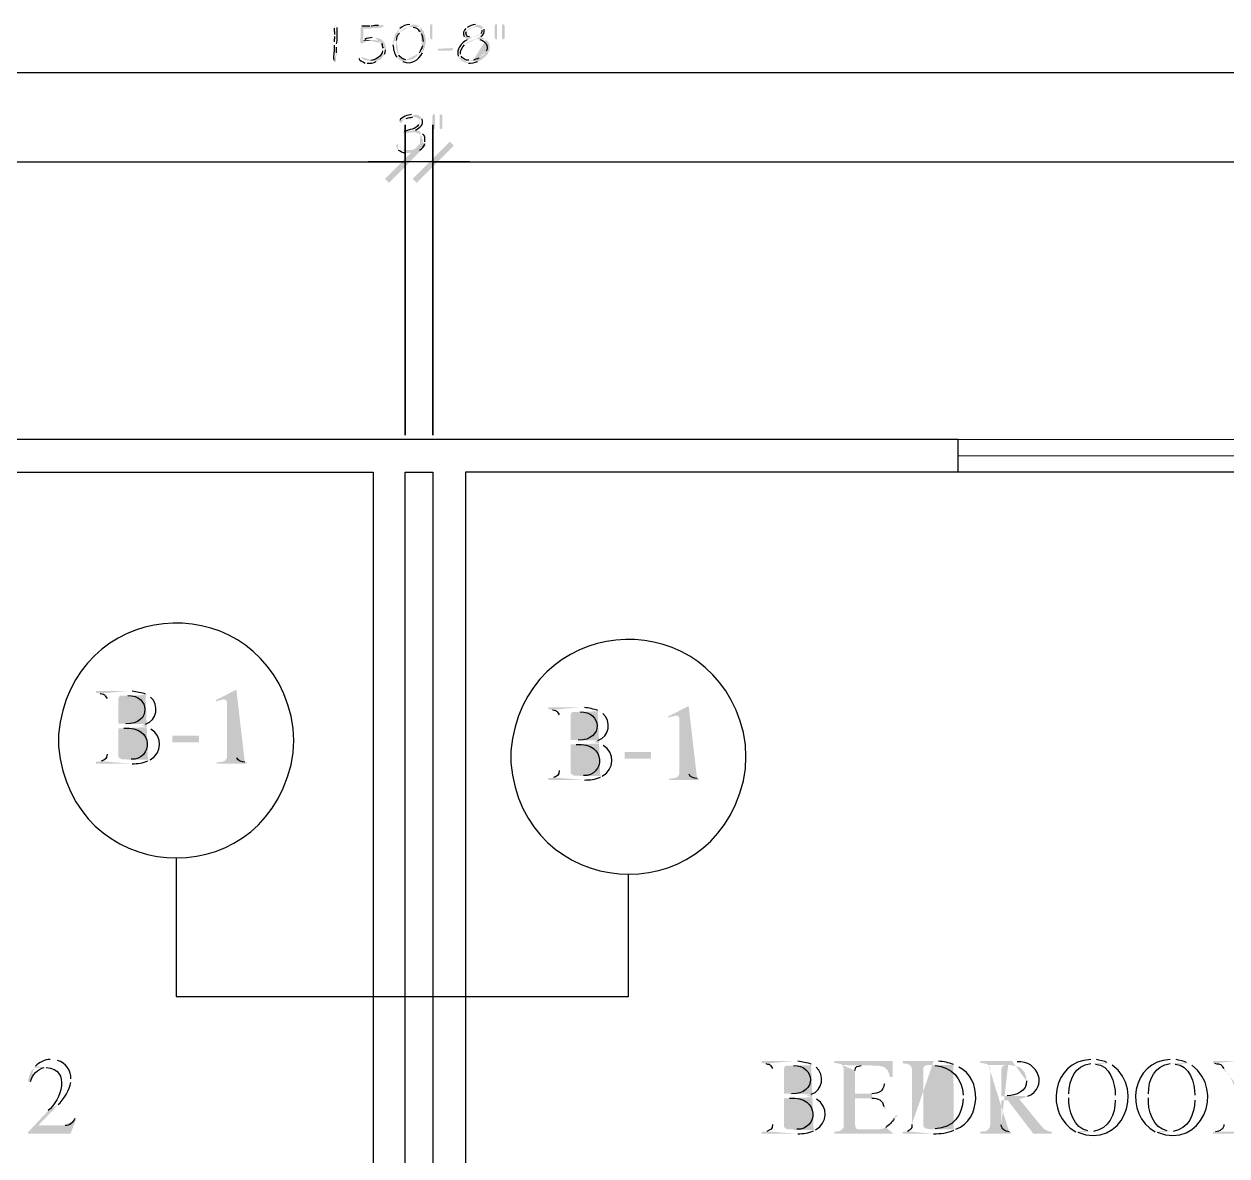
# Model space of a CAD drawing. Header units: inches. Extents: x -167 to 6071, y -6287 to -2731.
# Drawn here: x 749.2 to 879.2, y -5654.9 to -5532.7 of the extents above; entities that cross this region are included whole.
import ezdxf

# ---------------------------------------------------------------- set-up
doc = ezdxf.new("R2010")
doc.units = ezdxf.units.IN
doc.header["$LTSCALE"] = 96
doc.header["$MEASUREMENT"] = 0
doc.layers.add('Doors', color=5, linetype='Continuous', lineweight=9)
doc.layers.add('PDF_Geometry', color=7, linetype='Continuous', true_color=0x4a4a4a)
doc.layers.add('PDF_Solid Fills', color=7, linetype='Continuous')

msp = doc.modelspace()

# ---------------------------------------------------------------- hatches: boundary and pattern name
at = {"layer": 'PDF_Solid Fills', "true_color": 0x4a4a4a, "transparency": 33554559}
h = msp.add_hatch(color=251, dxfattribs=at)
h.paths.add_polyline_path([(782.89, -5532.84), (782.78, -5532.9), (782.73, -5533.06), (782.73, -5533.16)], flags=0)
h.paths.add_polyline_path([(782.78, -5533.86), (782.78, -5534.07)], flags=0)
h.paths.add_polyline_path([(782.73, -5534.66), (782.73, -5535.03)], flags=0)
h.paths.add_polyline_path([(782.68, -5536.63), (782.68, -5536.79), (782.78, -5536.84), (782.89, -5536.79), (782.94, -5536.74), (782.94, -5536.2), (783, -5536.1), (783, -5535.83)], flags=0)
h.paths.add_polyline_path([(783, -5535.24), (783, -5534.87)], flags=0)
h.paths.add_polyline_path([(783.05, -5533.11), (783.05, -5533), (783, -5532.9)], flags=0)
h = msp.add_hatch(color=251, dxfattribs=at)
h.paths.add_polyline_path([(787.9, -5532.84), (787.74, -5532.84), (787.53, -5532.9)], flags=0)
h.paths.add_polyline_path([(786.73, -5532.95), (786.57, -5532.95)], flags=0)
h.paths.add_polyline_path([(785.72, -5532.95), (785.66, -5533), (785.61, -5533.11), (785.61, -5534.18), (785.56, -5534.28), (785.56, -5534.66), (785.61, -5534.76), (785.72, -5534.82), (785.77, -5534.82), (785.88, -5534.76), (785.98, -5534.71), (786.09, -5534.66), (786.2, -5534.6), (786.3, -5534.55), (786.41, -5534.55), (785.82, -5534.5), (785.82, -5534.34), (785.88, -5534.23), (785.88, -5533.22), (786.68, -5533.22), (786.89, -5533.16), (787.53, -5533.16), (787.64, -5533.11), (787.85, -5533.11), (787.9, -5533.06), (787.96, -5533.06), (788.01, -5533), (788.06, -5533), (788.06, -5532.95), (788.01, -5532.9), (788.01, -5532.84)], flags=0)
h = msp.add_hatch(color=251, dxfattribs=at)
h.paths.add_polyline_path([(791.05, -5532.74), (790.89, -5532.79)], flags=0)
h.paths.add_polyline_path([(789.82, -5533.22), (789.72, -5533.27), (789.72, -5533.32), (789.61, -5533.43), (789.56, -5533.54), (789.5, -5533.64), (789.4, -5533.7), (789.34, -5533.8), (789.29, -5533.91), (789.24, -5534.07), (789.24, -5534.18), (789.18, -5534.28), (789.18, -5534.39), (789.13, -5534.5), (789.13, -5534.76), (789.08, -5534.87), (789.08, -5534.98)], flags=0)
h.paths.add_polyline_path([(789.5, -5536.31), (789.61, -5536.42), (789.61, -5536.47), (789.72, -5536.52), (789.82, -5536.58), (789.93, -5536.68), (790.73, -5536.63), (790.57, -5536.63), (790.46, -5536.58)], flags=0)
h.paths.add_polyline_path([(789.72, -5536.1), (789.66, -5535.99), (789.61, -5535.94), (789.56, -5535.83), (789.5, -5535.72), (789.5, -5535.62), (789.45, -5535.51), (789.45, -5535.35), (789.4, -5535.24), (789.4, -5534.66), (789.45, -5534.5)], flags=0)
h.paths.add_polyline_path([(789.77, -5533.7), (789.98, -5533.48), (790.04, -5533.38), (790.14, -5533.32), (790.25, -5533.27), (790.3, -5533.22), (790.41, -5533.16), (790.52, -5533.11), (790.62, -5533.11), (790.78, -5533.06), (791, -5533.06), (791.9, -5533), (791.85, -5532.95), (791.64, -5532.84), (791.53, -5532.84), (791.42, -5532.79), (791.16, -5532.79)], flags=0)
h = msp.add_hatch(color=251, dxfattribs=at)
h.paths.add_polyline_path([(791.9, -5533), (791, -5533.06), (791.26, -5533.06)], flags=0)
h.paths.add_polyline_path([(792.01, -5533.54), (792.06, -5533.64), (792.12, -5533.75)], flags=0)
h.paths.add_polyline_path([(792.33, -5534.6), (792.28, -5534.71), (792.28, -5535.08)], flags=0)
h.paths.add_polyline_path([(791.9, -5535.88), (791.85, -5535.99), (791.74, -5536.04), (791.69, -5536.15), (791.58, -5536.26), (791.48, -5536.31), (791.42, -5536.42), (791.21, -5536.52), (791.05, -5536.58), (790.94, -5536.58), (790.84, -5536.63), (790.73, -5536.63), (789.93, -5536.68), (790.04, -5536.74), (790.14, -5536.79)], flags=0)
h.paths.add_polyline_path([(792.28, -5535.83), (792.33, -5535.72), (792.38, -5535.62), (792.44, -5535.51), (792.44, -5535.4), (792.49, -5535.35), (792.49, -5535.24), (792.54, -5535.14), (792.54, -5534.98), (792.6, -5534.87), (792.6, -5534.18), (792.54, -5534.02), (792.54, -5533.91), (792.49, -5533.8), (792.44, -5533.7), (792.44, -5533.59), (792.38, -5533.48), (792.22, -5533.32), (792.17, -5533.22), (792.12, -5533.16), (792.01, -5533.06)], flags=0)
for points in [[(793.34, -5533), (793.34, -5534.34), (793.24, -5534.39), (793.13, -5534.34), (793.13, -5534.23), (793.08, -5534.18), (793.08, -5533), (793.13, -5532.84), (793.13, -5532.79), (793.24, -5532.74), (793.34, -5532.79)], [(800.22, -5532.74), (800.12, -5532.79), (800.12, -5532.84), (800.06, -5533), (800.06, -5534.18), (800.12, -5534.23), (800.12, -5534.34), (800.22, -5534.39), (800.33, -5534.34), (800.33, -5532.79)], [(800.97, -5532.74), (800.92, -5532.79), (800.86, -5532.84), (800.86, -5534.23), (800.92, -5534.34), (800.97, -5534.39), (801.08, -5534.34), (801.13, -5534.28), (801.13, -5532.9), (801.08, -5532.79)], [(785.93, -5534.44), (785.82, -5534.5), (786.41, -5534.55), (786.52, -5534.5), (786.68, -5534.5), (786.78, -5534.44), (786.94, -5534.44)], [(795.42, -5535.3), (795.32, -5535.3), (795.21, -5535.35), (794.52, -5535.35), (794.41, -5535.4), (793.98, -5535.4), (793.93, -5535.51), (793.98, -5535.62), (795.26, -5535.62), (795.32, -5535.56), (795.48, -5535.56), (795.58, -5535.51), (795.58, -5535.46), (795.53, -5535.35)], [(793.5, -5542.44), (793.4, -5542.5), (793.4, -5542.55), (793.34, -5542.71), (793.34, -5543.88), (793.4, -5543.94), (793.4, -5544.04), (793.5, -5544.1), (793.61, -5544.04), (793.61, -5542.5)], [(794.25, -5542.44), (794.14, -5542.55), (794.14, -5543.94), (794.2, -5544.04), (794.25, -5544.1), (794.36, -5544.04), (794.41, -5543.99), (794.41, -5542.6), (794.36, -5542.5)]]:
    msp.add_hatch(color=251, dxfattribs=at).paths.add_polyline_path(points)
h = msp.add_hatch(color=251, dxfattribs=at)
h.paths.add_polyline_path([(798.78, -5533.06), (798.04, -5533.06), (798.2, -5533.06), (798.3, -5533.11), (798.41, -5533.11), (798.52, -5533.16), (798.52, -5533.22), (798.62, -5533.27), (798.68, -5533.38)], flags=0)
h.paths.add_polyline_path([(798.57, -5533.8), (798.46, -5533.86), (798.36, -5533.96), (798.14, -5534.07), (798.04, -5534.07), (797.82, -5534.18), (796.81, -5534.18), (796.86, -5534.23), (796.97, -5534.28), (797.08, -5534.34), (797.24, -5534.39), (797.18, -5534.39), (797.08, -5534.44)], flags=0)
h.paths.add_polyline_path([(796.12, -5536.2, 0.291201), (797.24, -5536.95)], flags=0)
h.paths.add_polyline_path([(798.2, -5536.79), (798.3, -5536.74), (798.36, -5536.74), (798.46, -5536.68), (797.4, -5536.63), (797.29, -5536.63)], flags=0)
h.paths.add_polyline_path([(796.44, -5536.2), (796.38, -5536.1), (796.38, -5535.99)], flags=0)
h.paths.add_polyline_path([(796.81, -5534.98), (796.92, -5534.87), (797.02, -5534.82), (797.02, -5534.76), (797.13, -5534.71), (797.24, -5534.66), (797.34, -5534.6), (797.45, -5534.55), (797.56, -5534.5), (797.61, -5534.5), (797.72, -5534.44), (797.88, -5534.39), (798.09, -5534.39), (798.25, -5534.34), (799.05, -5534.34), (798.94, -5534.28), (798.84, -5534.28), (798.73, -5534.23), (798.57, -5534.18), (798.46, -5534.18), (798.57, -5534.07)], flags=0)
h.paths.add_polyline_path([(798.94, -5533.27), (798.89, -5533.16)], flags=0)
h = msp.add_hatch(color=251, dxfattribs=at)
h.paths.add_polyline_path([(798.09, -5532.79), (797.98, -5532.79)], flags=0)
h.paths.add_polyline_path([(797.08, -5533.11), (797.02, -5533.11), (796.97, -5533.22)], flags=0)
h.paths.add_polyline_path([(796.76, -5534.07), (796.81, -5534.18), (797.56, -5534.18), (797.45, -5534.18), (797.34, -5534.12)], flags=0)
h.paths.add_polyline_path([(797.02, -5533.54), (797.08, -5533.43), (797.18, -5533.38), (797.29, -5533.27), (797.34, -5533.22), (797.45, -5533.16), (797.56, -5533.16), (797.66, -5533.11), (797.82, -5533.11), (797.93, -5533.06), (798.78, -5533.06), (798.73, -5533), (798.62, -5532.95), (798.57, -5532.9), (798.46, -5532.84), (798.3, -5532.84), (798.2, -5532.79)], flags=0)
h = msp.add_hatch(color=251, dxfattribs=at)
h.paths.add_polyline_path([(787, -5534.18), (786.84, -5534.18)], flags=0)
h.paths.add_polyline_path([(786.04, -5534.39), (785.93, -5534.44), (787.1, -5534.44), (787.21, -5534.5), (787.32, -5534.5), (787.42, -5534.55), (787.53, -5534.6), (787.64, -5534.66), (787.69, -5534.71), (787.74, -5534.71), (787.85, -5534.82)], flags=0)
h.paths.add_polyline_path([(788.01, -5535.35), (788.01, -5535.4), (787.96, -5535.51), (787.96, -5535.62)], flags=0)
h.paths.add_polyline_path([(786.68, -5536.68), (786.46, -5536.68), (787.48, -5536.68), (787.58, -5536.63), (787.69, -5536.58), (787.9, -5536.36), (787.96, -5536.26), (788.06, -5536.15), (788.12, -5536.1), (788.17, -5535.99)], flags=0)
h.paths.add_polyline_path([(788.28, -5535.51), (788.28, -5535.08), (788.22, -5534.98), (788.17, -5534.87), (788.17, -5534.76), (788.12, -5534.66), (788.01, -5534.6), (787.96, -5534.5), (787.9, -5534.44), (787.8, -5534.39), (787.69, -5534.34), (787.64, -5534.28), (787.53, -5534.28), (787.37, -5534.23), (787.26, -5534.23), (787.16, -5534.18)], flags=0)
h = msp.add_hatch(color=251, dxfattribs=at)
h.paths.add_polyline_path([(799.05, -5534.34), (798.25, -5534.34), (798.36, -5534.39), (798.46, -5534.39)], flags=0)
h.paths.add_polyline_path([(799.16, -5535.67), (799.1, -5535.78), (799.05, -5535.83), (799, -5535.88), (798.94, -5535.99), (798.84, -5536.1), (798.73, -5536.15), (798.62, -5536.26), (798.57, -5536.26), (798.46, -5536.36), (798.36, -5536.42)], flags=0)
h.paths.add_polyline_path([(797.77, -5536.63), (797.4, -5536.63), (798.46, -5536.68), (798.57, -5536.63), (798.68, -5536.58), (798.73, -5536.47), (798.84, -5536.42), (798.94, -5536.36), (799.05, -5536.26), (799.1, -5536.2), (799.16, -5536.1), (799.26, -5536.04), (799.32, -5535.94), (799.37, -5535.83), (799.42, -5535.72), (799.48, -5535.62), (799.53, -5535.46), (799.53, -5535.03), (799.48, -5534.92), (799.48, -5534.82), (799.42, -5534.71), (799.32, -5534.6), (799.26, -5534.55), (799.21, -5534.5), (799.1, -5534.44)], flags=0)
h = msp.add_hatch(color=251, dxfattribs=at)
h.paths.add_polyline_path([(785.5, -5536.26), (785.45, -5536.26), (785.4, -5536.36), (785.4, -5536.42)], flags=0)
h.paths.add_polyline_path([(786.09, -5536.95), (786.3, -5536.95)], flags=0)
h.paths.add_polyline_path([(787.26, -5536.79), (787.37, -5536.74), (787.48, -5536.68), (786.25, -5536.68), (786.14, -5536.63), (786.04, -5536.58), (785.98, -5536.58), (785.88, -5536.52), (785.77, -5536.47), (785.72, -5536.36), (785.66, -5536.36), (785.61, -5536.26)], flags=0)
h = msp.add_hatch(color=251, dxfattribs=at)
h.paths.add_polyline_path([(791.26, -5542.5), (791.1, -5542.5)], flags=0)
h.paths.add_polyline_path([(789.82, -5543.14), (789.77, -5543.24), (789.82, -5543.35), (789.88, -5543.4), (789.93, -5543.4), (790.04, -5543.3), (790.09, -5543.24), (790.14, -5543.14), (790.25, -5543.08), (790.3, -5543.03), (790.41, -5542.98), (790.52, -5542.92)], flags=0)
h.paths.add_polyline_path([(791.21, -5542.76), (792.12, -5542.76), (792.01, -5542.71), (791.96, -5542.66), (791.9, -5542.6), (791.8, -5542.55), (791.69, -5542.55), (791.58, -5542.5), (791.42, -5542.5)], flags=0)
h = msp.add_hatch(color=251, dxfattribs=at)
h.paths.add_polyline_path([(792.12, -5542.76), (791.32, -5542.76), (791.37, -5542.76), (791.53, -5542.82), (791.64, -5542.82), (791.74, -5542.87), (791.8, -5542.92), (791.85, -5542.92), (791.96, -5543.03), (791.96, -5543.14), (792.01, -5543.24), (792.01, -5543.3), (791.96, -5543.4), (791.96, -5543.51), (791.85, -5543.56)], flags=0)
h.paths.add_polyline_path([(790.3, -5544.31), (790.2, -5544.36), (790.2, -5544.42), (790.25, -5544.52), (790.36, -5544.58), (790.41, -5544.58), (790.52, -5544.52), (790.68, -5544.47), (790.94, -5544.47), (791.05, -5544.42), (791.26, -5544.42), (792.06, -5544.36), (791.96, -5544.31), (791.85, -5544.31), (791.74, -5544.26), (791.64, -5544.2), (791.48, -5544.2), (791.53, -5544.2)], flags=0)
h.paths.add_polyline_path([(792.22, -5542.98), (792.17, -5542.87)], flags=0)
h = msp.add_hatch(color=251, dxfattribs=at)
h.paths.add_polyline_path([(792.06, -5544.36), (791.26, -5544.42), (791.48, -5544.42), (791.69, -5544.52), (791.8, -5544.52), (791.9, -5544.58), (792.06, -5544.74), (792.17, -5544.84), (792.22, -5544.95), (792.22, -5545.06), (792.28, -5545.16), (792.28, -5545.43), (792.22, -5545.54), (792.22, -5545.64), (792.17, -5545.75), (792.01, -5545.91), (791.9, -5545.96), (791.85, -5546.07), (791.8, -5546.07), (791.69, -5546.12), (791.64, -5546.18), (791.53, -5546.23), (791.42, -5546.23), (791.32, -5546.28), (791.16, -5546.28), (791.05, -5546.34), (790.68, -5546.34), (791.85, -5546.39), (791.96, -5546.34)], flags=0)
h.paths.add_polyline_path([(792.54, -5545.64), (792.54, -5545.43)], flags=0)
h.paths.add_polyline_path([(792.28, -5544.58), (792.22, -5544.52), (792.17, -5544.47)], flags=0)
h = msp.add_hatch(color=251, dxfattribs=at)
h.paths.add_polyline_path([(789.61, -5545.7), (789.5, -5545.75), (789.45, -5545.75), (789.45, -5545.96), (789.5, -5546.07), (789.5, -5546.18), (789.61, -5546.23), (789.66, -5546.34)], flags=0)
h.paths.add_polyline_path([(790.41, -5546.6), (790.52, -5546.66), (790.84, -5546.66), (790.94, -5546.6), (791.21, -5546.6), (791.32, -5546.55), (791.42, -5546.55), (791.58, -5546.5), (791.69, -5546.5), (791.74, -5546.44), (791.85, -5546.39), (790.68, -5546.34), (790.3, -5546.34), (790.2, -5546.28), (789.98, -5546.18), (789.93, -5546.07), (789.82, -5546.02), (789.77, -5545.91), (789.77, -5545.86), (789.66, -5545.75)], flags=0)
at = {"layer": 'PDF_Solid Fills', "transparency": 33554559}
h = msp.add_hatch(color=256, dxfattribs=at)
h.paths.add_polyline_path([(760.33, -5604.74), (757.02, -5604.74), (757.02, -5604.95), (757.18, -5604.95), (757.45, -5605)], flags=0)
h.paths.add_polyline_path([(758.2, -5605.54), (758.2, -5611.56)], flags=0)
h.paths.add_polyline_path([(757.56, -5612.31), (757.34, -5612.36), (757.02, -5612.36), (757.02, -5612.58), (760.92, -5612.58)], flags=0)
h.paths.add_polyline_path([(762.62, -5612.26), (762.84, -5612.15), (760.54, -5612.15), (760.22, -5612.1), (759.8, -5612.1), (759.58, -5611.99), (759.42, -5611.83), (759.42, -5608.74), (759.96, -5608.74), (762.57, -5608.63), (762.36, -5608.58), (762.09, -5608.52), (761.88, -5608.47), (762.09, -5608.42), (762.36, -5608.31), (759.42, -5608.26), (759.42, -5605.59), (759.48, -5605.38), (759.64, -5605.22), (760.12, -5605.22), (762.57, -5605.16), (762.36, -5605.06)], flags=0)
h.paths.add_polyline_path([(760.92, -5604.74), (760.65, -5604.74)], flags=0)
for points in [[(772.17, -5604.58), (769.98, -5605.7), (769.98, -5605.86), (770.25, -5605.75), (770.52, -5605.7), (770.73, -5605.64), (770.84, -5605.64)], [(821.02, -5606.34), (818.84, -5607.46), (818.84, -5607.62), (819.1, -5607.51), (819.37, -5607.46), (819.58, -5607.4), (819.69, -5607.4)], [(843.05, -5644.68), (836.76, -5644.68), (836.76, -5644.9), (836.97, -5644.9), (837.24, -5644.95), (837.45, -5645), (837.61, -5645.11), (841.4, -5645.16), (841.45, -5645.16), (841.72, -5645.22), (841.93, -5645.27), (842.14, -5645.32), (842.36, -5645.54), (842.52, -5645.7), (842.62, -5645.91), (842.68, -5646.12), (842.78, -5646.39), (843.05, -5646.39)], [(856.7, -5648.74), (855.48, -5648.9), (858.25, -5652.52), (860.22, -5652.52), (860.22, -5652.31), (860.17, -5652.31), (859.96, -5652.26), (859.8, -5652.2), (859.37, -5651.99), (859.21, -5651.78), (859, -5651.56)]]:
    msp.add_hatch(color=256, dxfattribs=at).paths.add_polyline_path(points)
h = msp.add_hatch(color=256, dxfattribs=at)
h.paths.add_polyline_path([(772.17, -5604.58), (770.84, -5605.64), (770.89, -5605.64), (771.1, -5605.75), (771.16, -5605.91), (771.16, -5611.94), (771.1, -5612.04), (771, -5612.2), (770.84, -5612.31), (770.62, -5612.36), (770.36, -5612.42), (770.04, -5612.42), (770.04, -5612.58), (773.29, -5612.58), (773.29, -5612.42), (773.08, -5612.42)], flags=0)
h.paths.add_polyline_path([(772.22, -5611.94), (772.17, -5611.78)], flags=0)
h = msp.add_hatch(color=256, dxfattribs=at)
h.paths.add_polyline_path([(762.57, -5605.16), (760.12, -5605.22), (760.44, -5605.22)], flags=0)
h.paths.add_polyline_path([(760.22, -5608.26), (759.42, -5608.26), (762.36, -5608.31)], flags=0)
h.paths.add_polyline_path([(762.89, -5605.38), (762.73, -5605.27)], flags=0)
h = msp.add_hatch(color=256, dxfattribs=at)
h.paths.add_polyline_path([(809.18, -5606.5), (805.88, -5606.5), (805.88, -5606.71), (806.04, -5606.71), (806.3, -5606.76)], flags=0)
h.paths.add_polyline_path([(807.05, -5607.3), (807.05, -5613.32)], flags=0)
h.paths.add_polyline_path([(806.41, -5614.07), (806.2, -5614.12), (805.88, -5614.12), (805.88, -5614.34), (809.77, -5614.34)], flags=0)
h.paths.add_polyline_path([(811.48, -5614.02), (811.69, -5613.91), (809.4, -5613.91), (809.08, -5613.86), (808.65, -5613.86), (808.44, -5613.75), (808.28, -5613.59), (808.28, -5610.5), (808.81, -5610.5), (811.42, -5610.39), (811.21, -5610.34), (810.94, -5610.28), (810.73, -5610.23), (810.94, -5610.18), (811.21, -5610.07), (808.28, -5610.02), (808.28, -5607.35), (808.33, -5607.14), (808.49, -5606.98), (808.97, -5606.98), (811.42, -5606.92), (811.21, -5606.82)], flags=0)
h.paths.add_polyline_path([(809.77, -5606.5), (809.5, -5606.5)], flags=0)
h = msp.add_hatch(color=256, dxfattribs=at)
h.paths.add_polyline_path([(811.42, -5606.92), (808.97, -5606.98), (809.29, -5606.98)], flags=0)
h.paths.add_polyline_path([(809.08, -5610.02), (808.28, -5610.02), (811.21, -5610.07)], flags=0)
h.paths.add_polyline_path([(811.74, -5607.14), (811.58, -5607.03)], flags=0)
h = msp.add_hatch(color=256, dxfattribs=at)
h.paths.add_polyline_path([(821.02, -5606.34), (819.69, -5607.4), (819.74, -5607.4), (819.96, -5607.51), (820.01, -5607.67), (820.01, -5613.7), (819.96, -5613.8), (819.85, -5613.96), (819.69, -5614.07), (819.48, -5614.12), (819.21, -5614.18), (818.89, -5614.18), (818.89, -5614.34), (822.14, -5614.34), (822.14, -5614.18), (821.93, -5614.18)], flags=0)
h.paths.add_polyline_path([(821.08, -5613.7), (821.02, -5613.54)], flags=0)
h = msp.add_hatch(color=256, dxfattribs=at)
h.paths.add_polyline_path([(762.57, -5608.63), (759.96, -5608.74), (760.01, -5608.74)], flags=0)
h.paths.add_polyline_path([(760.81, -5612.1), (760.54, -5612.15), (762.84, -5612.15)], flags=0)
h.paths.add_polyline_path([(762.94, -5608.84), (762.78, -5608.74)], flags=0)
h = msp.add_hatch(color=256, dxfattribs=at)
h.paths.add_polyline_path([(811.42, -5610.39), (808.81, -5610.5), (808.86, -5610.5)], flags=0)
h.paths.add_polyline_path([(809.66, -5613.86), (809.4, -5613.91), (811.69, -5613.91)], flags=0)
h.paths.add_polyline_path([(811.8, -5610.6), (811.64, -5610.5)], flags=0)
h = msp.add_hatch(color=256, dxfattribs=at)
h.paths.add_polyline_path([(752.17, -5644.52), (752.06, -5644.52)], flags=0)
h.paths.add_polyline_path([(750.46, -5645.22), (750.3, -5645.38), (751.64, -5645.38)], flags=0)
h.paths.add_polyline_path([(751.85, -5650.02), (749.66, -5652.36), (750.78, -5651.62), (752.92, -5649.38)], flags=0)
h.paths.add_polyline_path([(754.3, -5646.98), (754.3, -5646.6)], flags=0)
h.paths.add_polyline_path([(752.86, -5644.63), (752.65, -5644.58), (752.44, -5644.52)], flags=0)
h = msp.add_hatch(color=256, dxfattribs=at)
h.paths.add_polyline_path([(832.22, -5644.68), (828.92, -5644.68), (828.92, -5644.9), (829.08, -5644.9), (829.34, -5644.95)], flags=0)
h.paths.add_polyline_path([(830.09, -5645.48), (830.09, -5651.51)], flags=0)
h.paths.add_polyline_path([(829.45, -5652.26), (829.24, -5652.31), (828.92, -5652.31), (828.92, -5652.52), (832.81, -5652.52)], flags=0)
h.paths.add_polyline_path([(834.52, -5652.2), (834.73, -5652.1), (832.44, -5652.1), (832.12, -5652.04), (831.69, -5652.04), (831.48, -5651.94), (831.32, -5651.78), (831.32, -5648.68), (831.85, -5648.68), (834.46, -5648.58), (834.25, -5648.52), (833.98, -5648.47), (833.77, -5648.42), (833.98, -5648.36), (834.25, -5648.26), (831.32, -5648.2), (831.32, -5645.54), (831.37, -5645.32), (831.53, -5645.16), (832.01, -5645.16), (834.46, -5645.11), (834.25, -5645)], flags=0)
h.paths.add_polyline_path([(832.81, -5644.68), (832.54, -5644.68)], flags=0)
h = msp.add_hatch(color=256, dxfattribs=at)
h.paths.add_polyline_path([(834.46, -5645.11), (832.01, -5645.16), (832.33, -5645.16)], flags=0)
h.paths.add_polyline_path([(832.12, -5648.2), (831.32, -5648.2), (834.25, -5648.26)], flags=0)
h.paths.add_polyline_path([(834.78, -5645.32), (834.62, -5645.22)], flags=0)
h = msp.add_hatch(color=256, dxfattribs=at)
h.paths.add_polyline_path([(837.61, -5645.11), (837.66, -5645.22), (837.77, -5645.43), (837.77, -5651.72), (837.72, -5651.88), (837.61, -5652.04), (839.58, -5652.04), (839.37, -5652.04), (839.16, -5651.99), (839.05, -5651.83), (839, -5651.56), (839, -5648.68), (840.81, -5648.68), (839, -5648.2), (839, -5645.7)], flags=0)
h.paths.add_polyline_path([(839.64, -5645.16), (841.4, -5645.16)], flags=0)
h = msp.add_hatch(color=256, dxfattribs=at)
h.paths.add_polyline_path([(847.48, -5644.68), (844.12, -5644.68), (844.12, -5644.9), (844.38, -5644.95), (844.6, -5644.95), (844.81, -5645.06), (844.97, -5645.16), (845.08, -5645.32), (845.13, -5645.48), (845.13, -5651.51)], flags=0)
h.paths.add_polyline_path([(844.65, -5652.26), (844.38, -5652.31), (844.12, -5652.31), (844.12, -5652.52), (847.48, -5652.52)], flags=0)
h.paths.add_polyline_path([(849.66, -5652.15), (849.88, -5652.04), (847.1, -5652.04), (846.84, -5651.99), (846.62, -5651.94), (846.46, -5651.83), (846.36, -5651.67), (846.36, -5645.54), (846.41, -5645.32), (846.52, -5645.16), (846.57, -5645.16), (846.78, -5645.11), (849.82, -5645.11), (849.61, -5645.06)], flags=0)
h.paths.add_polyline_path([(848.01, -5644.68), (847.74, -5644.68)], flags=0)
h = msp.add_hatch(color=256, dxfattribs=at)
h.paths.add_polyline_path([(849.82, -5645.11), (847.1, -5645.11), (847.37, -5645.11), (847.64, -5645.16)], flags=0)
h.paths.add_polyline_path([(850.68, -5648.36), (850.68, -5648.74)], flags=0)
h.paths.add_polyline_path([(847.64, -5651.99), (847.37, -5652.04), (847.1, -5652.04), (849.88, -5652.04)], flags=0)
h.paths.add_polyline_path([(850.2, -5645.32), (850.04, -5645.22)], flags=0)
h = msp.add_hatch(color=256, dxfattribs=at)
h.paths.add_polyline_path([(855.96, -5644.68), (852.54, -5644.68), (852.54, -5644.9), (852.81, -5644.9), (853.02, -5644.95), (853.24, -5645), (853.4, -5645.11), (855.8, -5645.11), (856.06, -5645.16), (856.49, -5645.27), (856.7, -5645.32), (857.02, -5645.54), (857.13, -5645.7), (857.24, -5645.8), (857.34, -5645.96), (857.4, -5646.18), (857.45, -5646.34), (857.5, -5646.55), (857.5, -5646.82)], flags=0)
h.paths.add_polyline_path([(855.42, -5648.42), (855.1, -5648.47), (854.78, -5648.47), (857.66, -5648.47)], flags=0)
h.paths.add_polyline_path([(856.49, -5644.74), (856.22, -5644.68)], flags=0)
h = msp.add_hatch(color=256, dxfattribs=at)
h.paths.add_polyline_path([(853.4, -5645.11), (853.5, -5645.22), (853.56, -5645.43), (853.61, -5645.7), (853.61, -5651.51), (853.56, -5651.72), (853.5, -5651.88), (853.4, -5652.04), (853.24, -5652.15), (853.08, -5652.26), (852.81, -5652.26), (852.54, -5652.31), (852.54, -5652.52), (855.85, -5652.52), (855.85, -5652.31), (855.64, -5652.31)], flags=0)
h.paths.add_polyline_path([(854.78, -5651.56), (854.78, -5648.9), (855.48, -5648.9), (856.7, -5648.74), (856.92, -5648.74), (857.18, -5648.63), (857.45, -5648.58), (857.66, -5648.47), (854.78, -5648.47), (854.78, -5645.59), (854.84, -5645.43), (854.89, -5645.27), (855.05, -5645.16), (855.21, -5645.11), (855.53, -5645.11)], flags=0)
h = msp.add_hatch(color=256, dxfattribs=at)
h.paths.add_polyline_path([(864.6, -5644.52), (864.44, -5644.52)], flags=0)
h.paths.add_polyline_path([(862.84, -5652.31), (864.54, -5652.26), (864.33, -5652.26), (864.12, -5652.2)], flags=0)
h.paths.add_polyline_path([(862.09, -5648.63), (862.09, -5648.2)], flags=0)
h.paths.add_polyline_path([(864.44, -5644.95), (864.7, -5644.95), (866.41, -5644.9), (866.2, -5644.84)], flags=0)
h.paths.add_polyline_path([(865.08, -5644.52), (864.86, -5644.52)], flags=0)
h = msp.add_hatch(color=256, dxfattribs=at)
h.paths.add_polyline_path([(866.41, -5644.9), (864.7, -5644.95), (864.76, -5644.95), (864.97, -5645)], flags=0)
h.paths.add_polyline_path([(867.1, -5648.36), (867.1, -5648.9)], flags=0)
h.paths.add_polyline_path([(864.76, -5652.26), (864.54, -5652.26), (862.84, -5652.31), (863.05, -5652.36)], flags=0)
h.paths.add_polyline_path([(866.78, -5645.11), (866.62, -5645)], flags=0)
h = msp.add_hatch(color=256, dxfattribs=at)
h.paths.add_polyline_path([(873.18, -5644.52), (873.02, -5644.52)], flags=0)
h.paths.add_polyline_path([(871.42, -5652.31), (873.13, -5652.26), (872.92, -5652.26), (872.7, -5652.2)], flags=0)
h.paths.add_polyline_path([(870.68, -5648.63), (870.68, -5648.2)], flags=0)
h.paths.add_polyline_path([(873.02, -5644.95), (873.29, -5644.95), (875, -5644.9), (874.78, -5644.84)], flags=0)
h.paths.add_polyline_path([(873.66, -5644.52), (873.45, -5644.52)], flags=0)
h = msp.add_hatch(color=256, dxfattribs=at)
h.paths.add_polyline_path([(875, -5644.9), (873.29, -5644.95), (873.34, -5644.95), (873.56, -5645)], flags=0)
h.paths.add_polyline_path([(875.69, -5648.36), (875.69, -5648.9)], flags=0)
h.paths.add_polyline_path([(873.34, -5652.26), (873.13, -5652.26), (871.42, -5652.31), (871.64, -5652.36)], flags=0)
h.paths.add_polyline_path([(875.37, -5645.11), (875.21, -5645)], flags=0)
h = msp.add_hatch(color=256, dxfattribs=at)
h.paths.add_polyline_path([(880.06, -5644.68), (877.66, -5644.68), (877.66, -5644.9), (877.82, -5644.9)], flags=0)
h.paths.add_polyline_path([(878.84, -5645.48), (878.84, -5645.7), (879.37, -5646.07), (882.3, -5652.52), (882.78, -5650.66)], flags=0)
h = msp.add_hatch(color=256, dxfattribs=at)
h.paths.add_polyline_path([(750.3, -5645.38), (750.2, -5645.54), (750.04, -5645.7), (749.93, -5645.91), (749.88, -5646.12), (749.77, -5646.34), (749.72, -5646.6), (749.66, -5646.87), (749.93, -5646.92), (749.93, -5646.87)], flags=0)
h.paths.add_polyline_path([(751.42, -5645.38), (751.64, -5645.38)], flags=0)
h = msp.add_hatch(color=256, dxfattribs=at)
h.paths.add_polyline_path([(878.84, -5645.7), (878.84, -5651.51)], flags=0)
h.paths.add_polyline_path([(877.93, -5652.31), (877.66, -5652.31), (877.66, -5652.52), (880.49, -5652.52), (880.49, -5652.31), (880.44, -5652.31)], flags=0)
h.paths.add_polyline_path([(879.37, -5651.56), (879.37, -5646.07)], flags=0)
h = msp.add_hatch(color=256, dxfattribs=at)
h.paths.add_polyline_path([(842.41, -5647.03), (842.14, -5647.03), (842.14, -5647.14)], flags=0)
h.paths.add_polyline_path([(840.81, -5648.2), (839, -5648.2), (840.81, -5648.68)], flags=0)
h.paths.add_polyline_path([(842.09, -5649.59), (842.14, -5649.8), (842.41, -5649.8)], flags=0)
h = msp.add_hatch(color=256, dxfattribs=at)
h.paths.add_polyline_path([(834.46, -5648.58), (831.85, -5648.68), (831.9, -5648.68)], flags=0)
h.paths.add_polyline_path([(832.7, -5652.04), (832.44, -5652.1), (834.73, -5652.1)], flags=0)
h.paths.add_polyline_path([(834.84, -5648.79), (834.68, -5648.68)], flags=0)
h = msp.add_hatch(color=256, dxfattribs=at)
h.paths.add_polyline_path([(754.78, -5650.82), (754.73, -5650.87)], flags=0)
h.paths.add_polyline_path([(753.66, -5651.62), (750.78, -5651.62), (749.66, -5652.36), (749.66, -5652.52), (754.25, -5652.52), (754.89, -5650.87)], flags=0)
h = msp.add_hatch(color=256, dxfattribs=at)
h.paths.add_polyline_path([(843.69, -5650.55), (843.32, -5650.55), (843.32, -5650.66), (843.21, -5650.87)], flags=0)
h.paths.add_polyline_path([(842.3, -5651.83), (842.09, -5651.94), (841.88, -5651.99), (841.61, -5652.04), (837.61, -5652.04), (837.45, -5652.15), (837.24, -5652.26), (837.02, -5652.26), (836.76, -5652.31), (836.76, -5652.52), (843.16, -5652.52)], flags=0)

# ---------------------------------------------------------------- linework, layer by layer
at = {"layer": 'Doors', "transparency": 33554687}
for points in [[(886.14, -5577.59), (850.14, -5577.59)], [(886.14, -5579.35), (850.14, -5579.35)]]:
    msp.add_lwpolyline(points, dxfattribs=at)
at = {"layer": 'PDF_Geometry'}
for points in [[(-112.1, -5537.96), (1695.9, -5537.96)], [(193.4, -5547.62), (486.94, -5547.62), (496.92, -5547.62), (790.41, -5547.62), (786.41, -5547.62)], [(797.4, -5547.62), (790.41, -5547.62)], [(793.4, -5547.62), (1086.94, -5547.62), (1096.92, -5547.62), (1390.41, -5547.62), (1386.41, -5547.62)]]:
    msp.add_lwpolyline(points, dxfattribs=at)
for points in [[(790.41, -5543.62), (790.41, -5577.11)], [(793.4, -5543.62), (793.4, -5577.11)]]:
    msp.add_lwpolyline(points, close=True, dxfattribs=at)
at = {"layer": 'PDF_Geometry', "color": 7}
for points in [[(850.14, -5581.11), (850.14, -5577.59), (791.9, -5577.59), (733.66, -5577.59), (733.66, -5581.11)], [(648.44, -5714.6), (644.44, -5714.6), (644.44, -5581.11), (786.94, -5581.11), (786.94, -5714.6), (747.42, -5714.6), (747.42, -5730.6), (743.42, -5730.6), (743.42, -5734.07), (747.42, -5734.07), (747.42, -5738.07), (750.94, -5738.07), (750.94, -5734.07), (784.92, -5734.07), (784.92, -5778.07), (750.94, -5778.07), (750.94, -5774.07), (747.42, -5774.07), (747.42, -5785.59)], [(935.42, -5714.6), (939.42, -5714.6), (939.42, -5581.11), (796.92, -5581.11), (796.92, -5714.6), (836.44, -5714.6), (836.44, -5730.6), (840.44, -5730.6), (840.44, -5734.07), (836.44, -5734.07), (836.44, -5738.07), (832.92, -5738.07), (832.92, -5734.07), (798.94, -5734.07), (798.94, -5778.07), (832.92, -5778.07), (832.92, -5774.07), (836.44, -5774.07), (836.44, -5785.59)], [(753.13, -5608.1), (752.97, -5609.43), (752.97, -5610.71)], [(778.09, -5612.68), (778.3, -5611.35), (778.36, -5610.07), (778.3, -5608.79), (778.09, -5607.46)], [(801.98, -5609.86), (801.82, -5611.19), (801.82, -5612.47)], [(826.94, -5614.44), (827.16, -5613.11), (827.21, -5611.83), (827.16, -5610.55), (826.94, -5609.22)], [(765.66, -5622.82), (765.66, -5637.7), (814.52, -5637.7), (814.52, -5624.52)]]:
    msp.add_lwpolyline(points, dxfattribs=at)
msp.add_lwpolyline([(793.4, -5581.11), (793.4, -6048.58), (791.9, -6048.58), (790.41, -6048.58), (790.41, -5581.11), (791.9, -5581.11)], close=True, dxfattribs=at)
at = {"layer": 'PDF_Geometry'}
for points in [[(782.73, -5533.16), (782.69, -5533.72), (782.81, -5533.46), (782.78, -5533.86)], [(783, -5534.87), (783.11, -5534.55), (783.02, -5533.52), (783.05, -5533.11)], [(786.57, -5532.95), (786.29, -5532.95), (786, -5532.95), (785.72, -5532.95)], [(787.53, -5532.9), (787.09, -5532.88), (787.12, -5532.9), (786.73, -5532.95)], [(790.89, -5532.79), (790.47, -5532.78), (790.14, -5532.94), (789.82, -5533.22)], [(791.26, -5533.06), (791.79, -5533.22), (791.61, -5533.15), (792.01, -5533.54)], [(796.97, -5533.22), (796.7, -5533.4), (796.63, -5533.78), (796.76, -5534.07)], [(797.98, -5532.79), (797.65, -5532.78), (797.37, -5532.97), (797.08, -5533.11)], [(798.57, -5534.07), (798.88, -5533.94), (798.97, -5533.58), (798.94, -5533.27)], [(798.68, -5533.38), (798.67, -5533.68), (798.72, -5533.5), (798.57, -5533.8)], [(782.78, -5534.07), (782.8, -5534.41), (782.7, -5534.14), (782.73, -5534.66)], [(786.84, -5534.18), (786.58, -5534.29), (786.28, -5534.22), (786.04, -5534.39)], [(789.45, -5534.5), (789.47, -5534.22), (789.59, -5533.92), (789.77, -5533.7)], [(792.12, -5533.75), (792.3, -5534.04), (792.29, -5534.24), (792.33, -5534.6)], [(797.08, -5534.44), (796.47, -5534.76), (795.9, -5535.48), (796.12, -5536.2)], [(797.34, -5534.12), (797.04, -5534.16), (796.86, -5533.77), (797.02, -5533.54)], [(798.46, -5534.39), (799.03, -5534.61), (799.46, -5535.04), (799.16, -5535.67)], [(782.73, -5535.03), (782.76, -5535.65), (782.64, -5536), (782.68, -5536.63)], [(783, -5535.83), (783, -5535.63), (783, -5535.44), (783, -5535.24)], [(787.96, -5535.62), (787.9, -5536.23), (787.22, -5536.56), (786.68, -5536.68)], [(787.85, -5534.82), (787.94, -5534.98), (787.92, -5535.18), (788.01, -5535.35)], [(788.17, -5535.99), (788.19, -5535.83), (788.28, -5535.68), (788.28, -5535.51)], [(789.08, -5534.98), (789.14, -5535.47), (789.19, -5535.89), (789.5, -5536.31)], [(790.14, -5536.79), (791.14, -5537.15), (791.77, -5536.63), (792.28, -5535.83)], [(792.28, -5535.08), (792.15, -5535.36), (792.06, -5535.6), (791.9, -5535.88)], [(796.38, -5535.99), (796.33, -5535.62), (796.54, -5535.22), (796.81, -5534.98)], [(785.4, -5536.42), (785.5, -5536.75), (785.82, -5536.8), (786.09, -5536.95)], [(786.3, -5536.95), (786.64, -5536.96), (786.97, -5536.97), (787.26, -5536.79)], [(790.46, -5536.58), (790.16, -5536.58), (789.91, -5536.3), (789.72, -5536.1)], [(797.29, -5536.63), (796.96, -5536.66), (796.59, -5536.48), (796.44, -5536.2)], [(797.24, -5536.95), (797.42, -5536.96), (798.05, -5536.88), (798.2, -5536.79)], [(798.36, -5536.42), (798.16, -5536.55), (797.97, -5536.53), (797.77, -5536.63)], [(791.1, -5542.5), (790.73, -5542.55), (790, -5542.74), (789.82, -5543.14)], [(791.85, -5543.56), (791.57, -5544.12), (790.8, -5544.11), (790.3, -5544.31)], [(790.52, -5542.92), (790.85, -5542.79), (790.96, -5542.85), (791.21, -5542.76)], [(791.53, -5544.2), (791.95, -5543.88), (792.47, -5543.64), (792.22, -5542.98)], [(792.54, -5545.43), (792.55, -5545.12), (792.55, -5544.77), (792.28, -5544.58)], [(789.66, -5546.34), (789.99, -5546.42), (790.01, -5546.66), (790.41, -5546.6)], [(791.96, -5546.34), (792.23, -5546.19), (792.43, -5545.93), (792.54, -5545.64)], [(752.06, -5644.52), (751.52, -5644.48), (750.83, -5644.83), (750.46, -5645.22)], [(754.3, -5646.6), (754.36, -5645.77), (753.71, -5644.79), (752.86, -5644.63)], [(829.34, -5644.95), (829.95, -5645.11), (829.71, -5644.95), (830.09, -5645.48)], [(832.33, -5645.16), (834.68, -5645.05), (834.97, -5648.3), (832.12, -5648.2)], [(834.25, -5645), (833.83, -5644.87), (833.25, -5644.76), (832.81, -5644.68)], [(849.61, -5645.06), (849.13, -5644.8), (848.53, -5644.76), (848.01, -5644.68)], [(857.66, -5648.47), (859.91, -5647.51), (858.79, -5644.61), (856.49, -5644.74)], [(864.44, -5644.52), (860.27, -5644.6), (859.39, -5650.48), (862.84, -5652.31)], [(862.09, -5648.2), (862.11, -5646.67), (862.74, -5645.16), (864.44, -5644.95)], [(863.05, -5652.36), (867.8, -5654.27), (870.45, -5647.85), (866.78, -5645.11)], [(864.97, -5645), (866.53, -5645.08), (867.12, -5647.06), (867.1, -5648.36)], [(866.2, -5644.84), (865.98, -5644.69), (865.35, -5644.59), (865.08, -5644.52)], [(873.02, -5644.52), (868.86, -5644.6), (867.98, -5650.48), (871.42, -5652.31)], [(870.68, -5648.2), (870.69, -5646.67), (871.33, -5645.16), (873.02, -5644.95)], [(871.64, -5652.36), (876.39, -5654.27), (879.04, -5647.85), (875.37, -5645.11)], [(873.56, -5645), (875.12, -5645.08), (875.7, -5647.06), (875.69, -5648.36)], [(874.78, -5644.84), (874.57, -5644.69), (873.94, -5644.59), (873.66, -5644.52)], [(877.82, -5644.9), (878.62, -5645.1), (878.37, -5644.85), (878.84, -5645.48)], [(749.93, -5646.87), (750.15, -5646.16), (750.67, -5645.51), (751.42, -5645.38)], [(751.64, -5645.38), (754.35, -5645.55), (753.2, -5648.92), (751.85, -5650.02)], [(834.25, -5648.26), (835.49, -5647.88), (835.77, -5646.15), (834.78, -5645.32)], [(839, -5645.7), (839.03, -5645.18), (839.21, -5645.26), (839.64, -5645.16)], [(847.64, -5645.16), (849.43, -5645.28), (850.57, -5646.58), (850.68, -5648.36)], [(849.88, -5652.04), (852.67, -5651), (852.72, -5646.53), (850.2, -5645.32)], [(752.92, -5649.38), (753.5, -5648.89), (754.18, -5647.73), (754.3, -5646.98)], [(842.14, -5647.14), (842.07, -5647.94), (841.54, -5648.15), (840.81, -5648.2)], [(857.5, -5646.82), (857.61, -5647.92), (856.33, -5648.42), (855.42, -5648.42)], [(831.9, -5648.68), (835.29, -5648.45), (834.98, -5652.13), (832.7, -5652.04)], [(834.73, -5652.1), (836.06, -5651.39), (836.14, -5649.55), (834.84, -5648.79)], [(840.81, -5648.68), (841.46, -5648.67), (841.99, -5648.89), (842.09, -5649.59)], [(850.68, -5648.74), (850.57, -5650.62), (849.59, -5651.88), (847.64, -5651.99)], [(864.12, -5652.2), (862.64, -5651.97), (861.97, -5649.93), (862.09, -5648.63)], [(867.1, -5648.9), (867.09, -5650.38), (866.42, -5652.04), (864.76, -5652.26)], [(872.7, -5652.2), (871.23, -5651.97), (870.56, -5649.93), (870.68, -5648.63)], [(875.69, -5648.9), (875.67, -5650.38), (875.01, -5652.04), (873.34, -5652.26)], [(754.73, -5650.87), (754.55, -5651.29), (754.16, -5651.68), (753.66, -5651.62)], [(830.09, -5651.51), (830.04, -5652.06), (829.9, -5652.05), (829.45, -5652.26)], [(843.21, -5650.87), (843.02, -5651.27), (842.66, -5651.57), (842.3, -5651.83)], [(845.13, -5651.51), (845.15, -5652.08), (845, -5652.01), (844.65, -5652.26)], [(855.64, -5652.31), (855.19, -5652.24), (854.82, -5652.06), (854.78, -5651.56)], [(878.84, -5651.51), (878.82, -5652.02), (878.39, -5652.25), (877.93, -5652.31)], [(832.81, -5652.52), (833.39, -5652.52), (833.99, -5652.47), (834.52, -5652.2)], [(847.48, -5652.52), (848.18, -5652.54), (849.01, -5652.41), (849.66, -5652.15)]]:
    msp.add_open_spline(points, degree=3, dxfattribs=at)
at = {"layer": 'PDF_Geometry', "color": 7}
for points in [[(778.09, -5607.46), (774.8, -5593.67), (755.68, -5594.22), (753.13, -5608.1)], [(826.94, -5609.22), (823.65, -5595.43), (804.54, -5595.98), (801.98, -5609.86)], [(762.36, -5605.06), (761.94, -5604.92), (761.35, -5604.81), (760.92, -5604.74)], [(757.45, -5605), (758.06, -5605.17), (757.82, -5605), (758.2, -5605.54)], [(760.44, -5605.22), (762.79, -5605.1), (763.08, -5608.35), (760.22, -5608.26)], [(762.36, -5608.31), (763.59, -5607.93), (763.88, -5606.2), (762.89, -5605.38)], [(806.3, -5606.76), (806.91, -5606.93), (806.67, -5606.76), (807.05, -5607.3)], [(809.29, -5606.98), (811.64, -5606.86), (811.93, -5610.11), (809.08, -5610.02)], [(811.21, -5606.82), (810.79, -5606.68), (810.21, -5606.57), (809.77, -5606.5)], [(811.21, -5610.07), (812.45, -5609.69), (812.73, -5607.96), (811.74, -5607.14)], [(760.01, -5608.74), (763.4, -5608.51), (763.09, -5612.18), (760.81, -5612.1)], [(762.84, -5612.15), (764.17, -5611.44), (764.25, -5609.61), (762.94, -5608.84)], [(752.97, -5610.71), (754.26, -5625.54), (774.5, -5627.21), (778.09, -5612.68)], [(808.86, -5610.5), (812.26, -5610.27), (811.94, -5613.94), (809.66, -5613.86)], [(811.69, -5613.91), (813.02, -5613.2), (813.1, -5611.37), (811.8, -5610.6)], [(758.2, -5611.56), (758.14, -5612.11), (758.01, -5612.1), (757.56, -5612.31)], [(760.92, -5612.58), (761.5, -5612.57), (762.09, -5612.52), (762.62, -5612.26)], [(773.08, -5612.42), (772.78, -5612.36), (772.3, -5612.29), (772.22, -5611.94)], [(801.82, -5612.47), (803.12, -5627.3), (823.35, -5628.97), (826.94, -5614.44)], [(807.05, -5613.32), (807, -5613.87), (806.86, -5613.86), (806.41, -5614.07)], [(821.93, -5614.18), (821.63, -5614.12), (821.15, -5614.05), (821.08, -5613.7)], [(809.77, -5614.34), (810.35, -5614.33), (810.95, -5614.28), (811.48, -5614.02)]]:
    msp.add_open_spline(points, degree=3, dxfattribs=at)
at = {"layer": 'PDF_Solid Fills', "color": 251, "true_color": 0x4a4a4a, "transparency": 33554559}
for points in [[(788.22, -5549.43), (788.65, -5549.86), (792.22, -5545.43)], [(788.22, -5549.43), (788.65, -5549.86), (792.22, -5545.43)], [(788.65, -5549.86), (792.22, -5545.43), (792.65, -5545.86)], [(788.65, -5549.86), (792.22, -5545.43), (792.65, -5545.86)], [(795.21, -5545.43), (791.64, -5549.86), (791.21, -5549.43)], [(795.21, -5545.43), (791.64, -5549.86), (791.21, -5549.43)], [(795.64, -5545.86), (795.21, -5545.43), (791.64, -5549.86)], [(795.64, -5545.86), (795.21, -5545.43), (791.64, -5549.86)]]:
    msp.add_solid(points, dxfattribs=at)
at = {"layer": 'PDF_Solid Fills', "transparency": 33554559}
for points in [[(765.24, -5610.28), (768.12, -5610.28), (765.24, -5609.54), (768.12, -5609.54)], [(814.09, -5612.04), (816.97, -5612.04), (814.09, -5611.3), (816.97, -5611.3)]]:
    msp.add_solid(points, dxfattribs=at)

doc.saveas('drawing.dxf')
